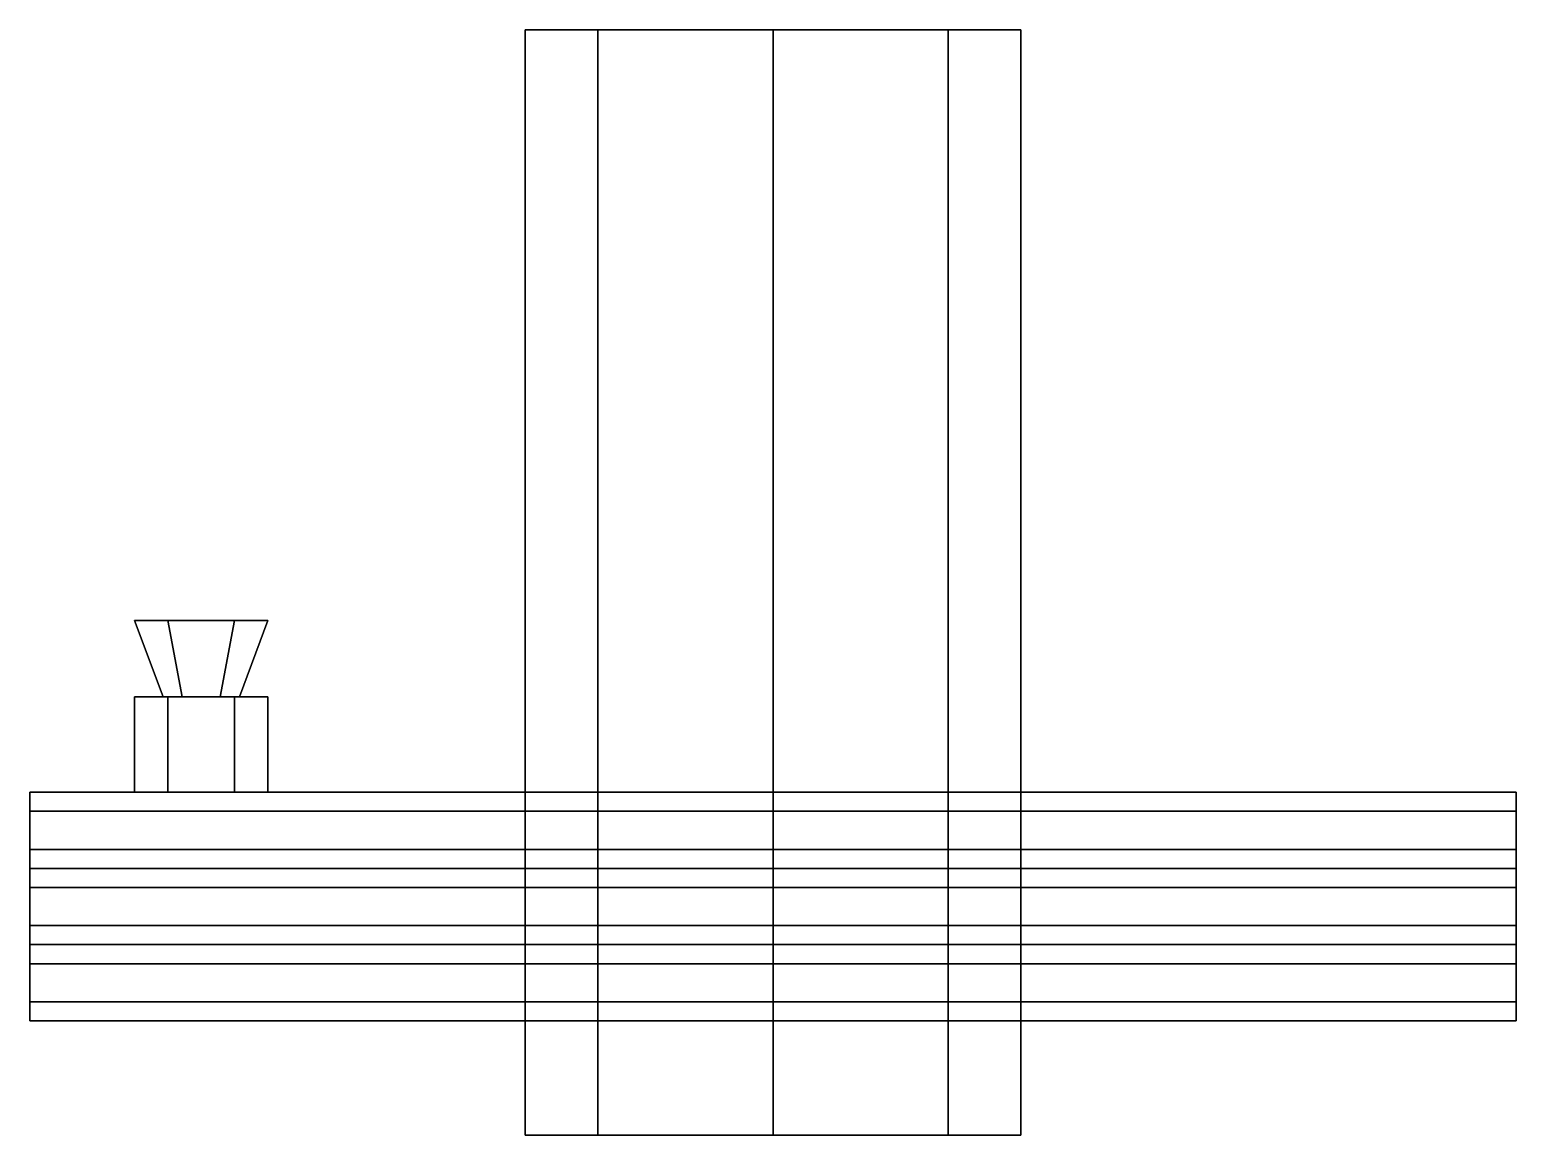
# Model space of a CAD drawing. Extents: x -0.39 to 0.39, y 0 to 0.58.
import ezdxf

# ---------------------------------------------------------------- set-up
doc = ezdxf.new("R2010")
doc.units = 0
doc.layers.add('MANTLET', color=5, linetype='CONTINUOUS')

msp = doc.modelspace()

# ---------------------------------------------------------------- linework, layer by layer
at = {"layer": 'MANTLET'}
for points in [[(-0.09192, 0.58, 0.09192), (-0.13, 0.58), (-0.13, 0), (-0.09192, 0, 0.09192)], [(-0.13, 0.58), (-0.09192, 0.58, -0.09192), (-0.09192, 0, -0.09192), (-0.13, 0)], [(-0.07425, 0.58, 0.07425), (-0.105, 0.58), (-0.13, 0.58), (-0.09192, 0.58, 0.09192)], [(-0.105, 0.58), (-0.07425, 0.58, -0.07425), (-0.09192, 0.58, -0.09192), (-0.13, 0.58)], [(0, 0.58, 0.13), (-0.09192, 0.58, 0.09192), (-0.09192, 0, 0.09192), (0, 0, 0.13)], [(-0.09192, 0.58, -0.09192), (0, 0.58, -0.13), (0, 0, -0.13), (-0.09192, 0, -0.09192)], [(0, 0.58, 0.105), (-0.07425, 0.58, 0.07425), (-0.09192, 0.58, 0.09192), (0, 0.58, 0.13)], [(-0.07425, 0.58, -0.07425), (0, 0.58, -0.105), (0, 0.58, -0.13), (-0.09192, 0.58, -0.09192)], [(0.09192, 0.58, 0.09192), (0, 0.58, 0.13), (0, 0, 0.13), (0.09192, 0, 0.09192)], [(0, 0.58, -0.13), (0.09192, 0.58, -0.09192), (0.09192, 0, -0.09192), (0, 0, -0.13)], [(0, 0.58, -0.105), (0.07425, 0.58, -0.07425), (0.09192, 0.58, -0.09192), (0, 0.58, -0.13)], [(0.07425, 0.58, 0.07425), (0, 0.58, 0.105), (0, 0.58, 0.13), (0.09192, 0.58, 0.09192)], [(0.07425, 0.58, -0.07425), (0.105, 0.58), (0.13, 0.58), (0.09192, 0.58, -0.09192)], [(0.105, 0.58), (0.07425, 0.58, 0.07425), (0.09192, 0.58, 0.09192), (0.13, 0.58)], [(0.13, 0.58), (0.09192, 0.58, 0.09192), (0.09192, 0, 0.09192), (0.13, 0)], [(0.09192, 0.58, -0.09192), (0.13, 0.58), (0.13, 0), (0.09192, 0, -0.09192)], [(-0.31, 0.23, -0.01732), (-0.32, 0.23), (-0.335, 0.27), (-0.3175, 0.27, -0.03031)], [(-0.32, 0.23), (-0.31, 0.23, 0.01732), (-0.3175, 0.27, 0.03031), (-0.335, 0.27)], [(-0.265, 0.27), (-0.335, 0.27), (-0.3175, 0.27, 0.03031), (-0.2825, 0.27, 0.03031)], [(-0.2825, 0.27, -0.03031), (-0.3175, 0.27, -0.03031), (-0.335, 0.27), (-0.265, 0.27)], [(-0.29, 0.23, -0.01732), (-0.31, 0.23, -0.01732), (-0.3175, 0.27, -0.03031), (-0.2825, 0.27, -0.03031)], [(-0.31, 0.23, 0.01732), (-0.29, 0.23, 0.01732), (-0.2825, 0.27, 0.03031), (-0.3175, 0.27, 0.03031)], [(-0.28, 0.23), (-0.29, 0.23, -0.01732), (-0.2825, 0.27, -0.03031), (-0.265, 0.27)], [(-0.29, 0.23, 0.01732), (-0.28, 0.23), (-0.265, 0.27), (-0.2825, 0.27, 0.03031)], [(-0.3175, 0.23, 0.03031), (-0.335, 0.23), (-0.335, 0.18), (-0.3175, 0.18, 0.03031)], [(-0.335, 0.23), (-0.3175, 0.23, -0.03031), (-0.3175, 0.18, -0.03031), (-0.335, 0.18)], [(-0.265, 0.23), (-0.335, 0.23), (-0.3175, 0.23, 0.03031), (-0.2825, 0.23, 0.03031)], [(-0.2825, 0.23, -0.03031), (-0.3175, 0.23, -0.03031), (-0.335, 0.23), (-0.265, 0.23)], [(-0.2825, 0.23, 0.03031), (-0.3175, 0.23, 0.03031), (-0.3175, 0.18, 0.03031), (-0.2825, 0.18, 0.03031)], [(-0.3175, 0.23, -0.03031), (-0.2825, 0.23, -0.03031), (-0.2825, 0.18, -0.03031), (-0.3175, 0.18, -0.03031)], [(-0.265, 0.23), (-0.2825, 0.23, 0.03031), (-0.2825, 0.18, 0.03031), (-0.265, 0.18)], [(-0.2825, 0.23, -0.03031), (-0.265, 0.23), (-0.265, 0.18), (-0.2825, 0.18, -0.03031)], [(0.39, 0.18, 0.04), (0.39, 0.18, -0.03), (-0.39, 0.18, -0.03), (-0.39, 0.18, 0.04)], [(-0.39, 0.18, -0.03), (-0.39, 0.14, -0.03), (-0.39, 0.14, 0.04), (-0.39, 0.18, 0.04)], [(0.39, 0.17, 0.06), (0.39, 0.18, 0.04), (-0.39, 0.18, 0.04), (-0.39, 0.17, 0.06)], [(-0.39, 0.18, 0.04), (-0.39, 0.14, 0.04), (-0.39, 0.13, 0.06), (-0.39, 0.17, 0.06)], [(-0.39, 0.15, -0.14), (-0.39, 0.1, -0.18), (-0.39, 0.14, -0.03), (-0.39, 0.18, -0.03)], [(0.39, 0.18, -0.03), (0.39, 0.15, -0.14), (-0.39, 0.15, -0.14), (-0.39, 0.18, -0.03)], [(0.39, 0.14, 0.04), (0.39, 0.14, -0.03), (0.39, 0.18, -0.03), (0.39, 0.18, 0.04)], [(0.39, 0.13, 0.06), (0.39, 0.14, 0.04), (0.39, 0.18, 0.04), (0.39, 0.17, 0.06)], [(0.39, 0.14, -0.03), (0.39, 0.1, -0.18), (0.39, 0.15, -0.14), (0.39, 0.18, -0.03)], [(-0.39, 0.17, 0.06), (-0.39, 0.13, 0.06), (-0.39, 0.07, 0.15), (-0.39, 0.11, 0.17)], [(0.39, 0.11, 0.17), (0.39, 0.17, 0.06), (-0.39, 0.17, 0.06), (-0.39, 0.11, 0.17)], [(0.39, 0.07, 0.15), (0.39, 0.13, 0.06), (0.39, 0.17, 0.06), (0.39, 0.11, 0.17)], [(-0.39, 0.13, -0.21), (-0.39, 0.11, -0.21), (-0.39, 0.1, -0.18), (-0.39, 0.15, -0.14)], [(0.39, 0.15, -0.14), (0.39, 0.13, -0.21), (-0.39, 0.13, -0.21), (-0.39, 0.15, -0.14)], [(0.39, 0.1, -0.18), (0.39, 0.11, -0.21), (0.39, 0.13, -0.21), (0.39, 0.15, -0.14)], [(-0.39, 0.14, 0.04), (-0.39, 0.14, -0.03), (0.39, 0.14, -0.03), (0.39, 0.14, 0.04)], [(-0.39, 0.13, 0.06), (-0.39, 0.14, 0.04), (0.39, 0.14, 0.04), (0.39, 0.13, 0.06)], [(-0.39, 0.14, -0.03), (-0.39, 0.1, -0.18), (0.39, 0.1, -0.18), (0.39, 0.14, -0.03)], [(-0.39, 0.07, 0.15), (-0.39, 0.13, 0.06), (0.39, 0.13, 0.06), (0.39, 0.07, 0.15)], [(0.39, 0.13, -0.21), (0.39, 0.11, -0.21), (-0.39, 0.11, -0.21), (-0.39, 0.13, -0.21)], [(-0.39, 0.11, 0.17), (-0.39, 0.07, 0.15), (-0.39, 0.06, 0.2), (-0.39, 0.09, 0.2)], [(0.39, 0.09, 0.2), (0.39, 0.11, 0.17), (-0.39, 0.11, 0.17), (-0.39, 0.09, 0.2)], [(-0.39, 0.1, -0.18), (-0.39, 0.11, -0.21), (0.39, 0.11, -0.21), (0.39, 0.1, -0.18)], [(0.39, 0.06, 0.2), (0.39, 0.07, 0.15), (0.39, 0.11, 0.17), (0.39, 0.09, 0.2)], [(-0.39, 0.09, 0.2), (-0.39, 0.06, 0.2), (0.39, 0.06, 0.2), (0.39, 0.09, 0.2)], [(-0.39, 0.06, 0.2), (-0.39, 0.07, 0.15), (0.39, 0.07, 0.15), (0.39, 0.06, 0.2)]]:
    msp.add_3dface(points, dxfattribs=at)

doc.saveas('drawing.dxf')
